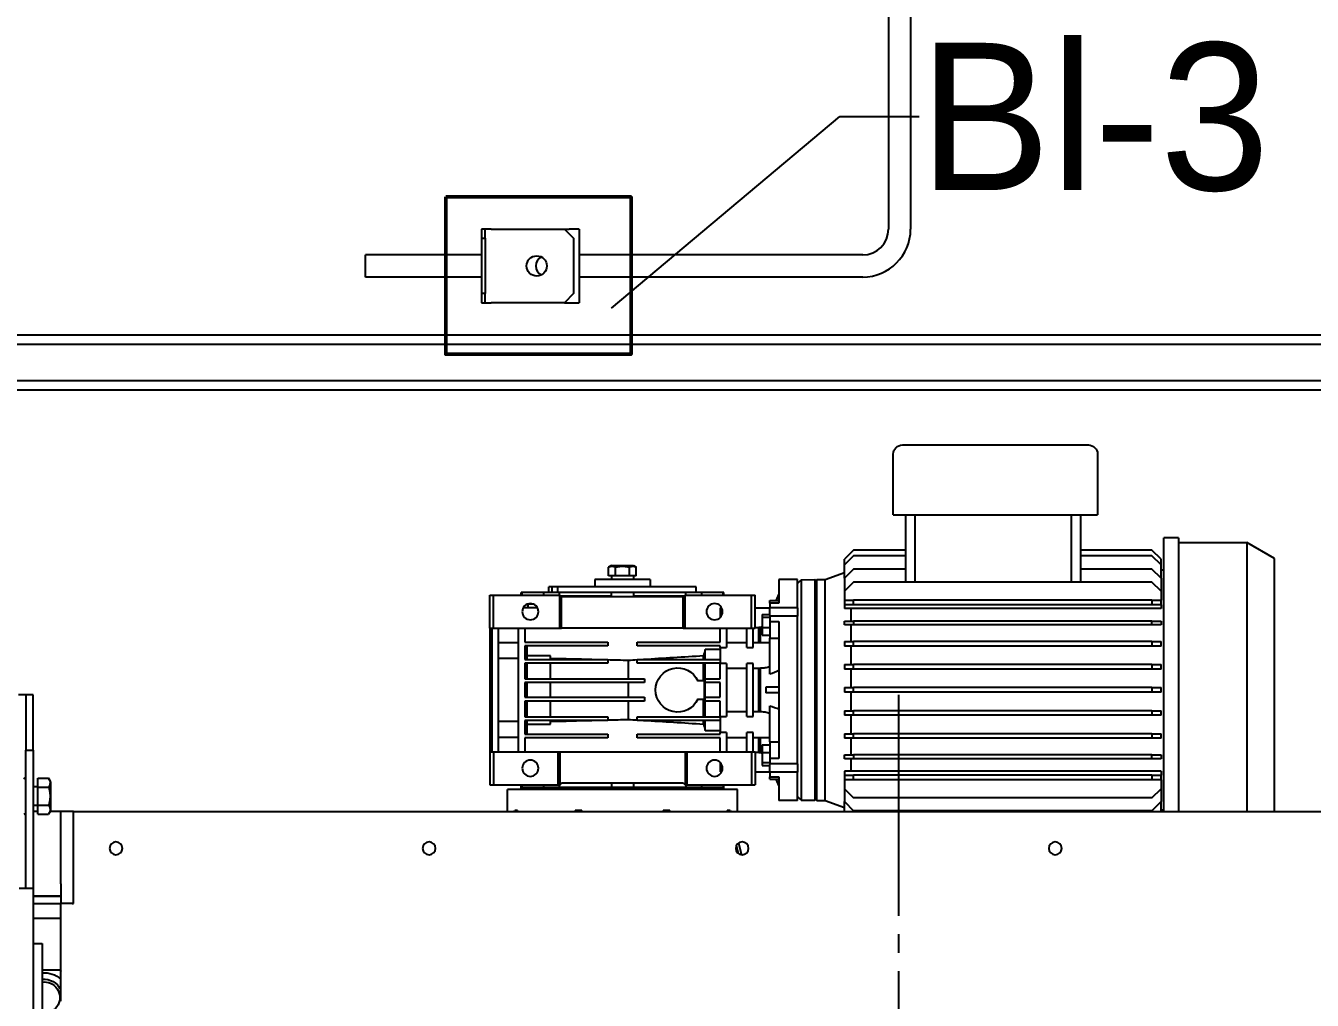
# Model space of a CAD drawing. Header units: millimetres. Extents: x -383313 to -161684, y -117025 to 99224.
# Drawn here: x -343063 to -342364, y -7495 to -6965 of the extents above; entities that cross this region are included whole.
import ezdxf
from ezdxf import colors
from ezdxf.entities.mleader import LeaderData, LeaderLine
from ezdxf.math import Vec2, Vec3

# ---------------------------------------------------------------- set-up
doc = ezdxf.new("R2010")
doc.units = ezdxf.units.MM
doc.header["$MEASUREMENT"] = 0
doc.linetypes.add('DASHED', pattern=[0.75, 0.5, -0.25])
doc.linetypes.add('ESKD_shtrihpunktir', pattern=[18, 15, -1, 1, -1])
for name, color, linetype in [('PV-55E8', 7, 'Continuous'), ('PV-6C3', 7, 'Continuous'), ('Ограждения', 20, 'Continuous'), ('Робот', 30, 'Continuous')]:
    doc.layers.add(name, color=color, linetype=linetype)

# ---------------------------------------------------------------- blocks, each defined once
blk = doc.blocks.new('*U121')
at = {"layer": 'Ограждения'}
for points in [[(1149.33, -15), (105, -15), (105, 15), (1149.33, 15)], [(1144.33, -10), (110, -10), (110, 10), (1144.33, 10)]]:
    blk.add_lwpolyline(points, close=True, dxfattribs=at)
blk = doc.blocks.new('*U123')
at = {"color": 1, "linetype": 'ESKD_shtrihpunktir', "ltscale": 10}
blk.add_line((-734.5, 563.27), (-734.5, -636.73), dxfattribs=at)
at = {"layer": 'PV-55E8', "color": 3}
for p, q in [((-1204.5, -531.73), (-1204.5, 458.27)), ((-1199.5, -501.73), (-1199.5, -406.73)), ((-1189.5, -470.38), (-1189.5, -523.38)), ((-1204.5, -501.73), (-1199.5, -501.73)), ((-1189.5, -515.38), (-1204.5, -515.38)), ((-1204.5, -523.38), (-1189.5, -523.38)), ((-1183.2, -523.38), (-1189.5, -523.38)), ((-1189.5, -534.08), (-1189.5, -523.38)), ((-1183.2, -523.38), (-1182.5, -523.38)), ((-1182.5, -523.38), (-1182.5, -573.38)), ((-1189.5, -527.38), (-1204.5, -527.38)), ((-1204.5, -527.38), (-1189.5, -527.38)), ((-1212, -531.73), (-1204.5, -531.73)), ((-1208.5, -531.73), (-1208.5, -606.73)), ((-1204.5, -606.73), (-1204.5, -531.73)), ((-1189.5, -534.08), (-1189.5, -573.38)), ((-822.69, -554.81), (-821.63, -550.6)), ((-821.52, -556.23), (-819.92, -549.9)), ((-1208.5, -572.73), (-1209.5, -571.73)), ((-1202, -571.92), (-1202, -576.82)), ((-1202, -571.92), (-1196.05, -571.92)), ((-1195, -573.73), (-1196.05, -571.92)), ((-1202, -573.38), (-1204.5, -573.38)), ((-1202, -576.73), (-1204.5, -576.73)), ((-1202, -576.82), (-1202, -586.64)), ((-1202, -576.82), (-1196.05, -576.82)), ((-1189.5, -573.38), (-1195.2, -573.38)), ((-1195, -589.73), (-1195, -573.73)), ((-1182.5, -573.38), (-1189.5, -573.38)), ((-1182.5, -573.38), (-286.5, -573.38)), ((-947, -573.38), (-947, -585.38)), ((-943.14, -573.38), (-942.98, -574.02)), ((-941.61, -573.38), (-941.45, -574.02)), ((-941.45, -574.02), (-941.45, -573.38)), ((-910.25, -574.02), (-910.32, -573.38)), ((-906.56, -574.02), (-906.63, -573.38)), ((-906.56, -573.38), (-906.56, -574.02)), ((-862.44, -573.38), (-862.44, -574.02)), ((-862.44, -574.02), (-862.37, -573.38)), ((-858.75, -574.02), (-858.68, -573.38)), ((-827.55, -573.38), (-827.55, -574.02)), ((-827.55, -574.02), (-827.39, -573.38)), ((-826.02, -574.02), (-825.86, -573.38)), ((-822, -573.38), (-822, -585.38)), ((-799.5, -592.29), (-799.5, -579.38)), ((-789.5, -579.38), (-799.5, -579.38)), ((-789.5, -579.38), (-789.5, -594.72)), ((-787.5, -579.62), (-780, -579.49)), ((-787.5, -699.24), (-787.5, -579.62)), ((-779.5, -579.98), (-780, -579.49)), ((-780, -699.37), (-780, -579.49)), ((-779.5, -579.88), (-779, -579.38)), ((-779, -579.38), (-779, -699.38)), ((-779, -579.38), (-774.5, -579.38)), ((-774.5, -579.38), (-764, -575.56)), ((-774.5, -579.38), (-774.5, -639.38)), ((-764, -573.38), (-764, -578.76)), ((-764, -578.76), (-759, -573.76)), ((-764, -585.79), (-764, -578.76)), ((-597, -573.76), (-759, -573.76)), ((-597, -573.76), (-592, -578.76)), ((-592, -573.38), (-592, -578.76)), ((-592, -574.25), (-590.5, -574.25)), ((-592, -585.79), (-592, -578.76)), ((-590.5, -573.38), (-590.5, -639.38)), ((-582.5, -721.88), (-582.5, -573.38)), ((-545.5, -719.38), (-545.5, -573.38)), ((-530.5, -573.38), (-530.5, -710.72)), ((-1202, -586.73), (-1204.5, -586.73)), ((-1202, -586.64), (-1202, -591.55)), ((-1202, -586.64), (-1196.05, -586.64)), ((-822, -585.38), (-947, -585.38)), ((-939.5, -585.38), (-939.5, -586.38)), ((-939.17, -586.38), (-939.5, -586.38)), ((-939.5, -586.38), (-939.5, -587.88)), ((-939.17, -586.38), (-939.5, -586.38)), ((-939.17, -585.38), (-939.17, -586.38)), ((-927.4, -586.38), (-939.17, -586.38)), ((-939.17, -587.88), (-939.17, -586.38)), ((-927.4, -586.38), (-939.17, -586.38)), ((-927.4, -585.38), (-927.4, -586.38)), ((-927.4, -587.88), (-927.4, -586.38)), ((-918.91, -586.38), (-927.4, -586.38)), ((-918.91, -586.38), (-927.4, -586.38)), ((-918.91, -585.38), (-918.91, -586.38)), ((-890.5, -586.38), (-918.91, -586.38)), ((-918.91, -587.88), (-918.91, -586.38)), ((-890.5, -586.38), (-918.91, -586.38)), ((-890.5, -585.38), (-890.5, -586.38)), ((-890.5, -588.88), (-890.5, -586.38)), ((-878.5, -586.38), (-890.5, -586.38)), ((-878.5, -586.38), (-890.5, -586.38)), ((-878.5, -585.38), (-878.5, -586.38)), ((-850.09, -586.38), (-878.5, -586.38)), ((-878.5, -588.88), (-878.5, -586.38)), ((-850.09, -586.38), (-878.5, -586.38)), ((-850.09, -585.38), (-850.09, -586.38)), ((-850.09, -587.88), (-850.09, -586.38)), ((-841.6, -586.38), (-850.09, -586.38)), ((-841.6, -586.38), (-850.09, -586.38)), ((-841.6, -585.38), (-841.6, -586.38)), ((-829.83, -586.38), (-841.6, -586.38)), ((-841.6, -587.88), (-841.6, -586.38)), ((-829.83, -586.38), (-841.6, -586.38)), ((-829.83, -585.38), (-829.83, -586.38)), ((-829.83, -587.88), (-829.83, -586.38)), ((-829.5, -586.38), (-829.83, -586.38)), ((-829.5, -586.38), (-829.83, -586.38)), ((-829.5, -585.38), (-829.5, -586.38)), ((-829.5, -586.38), (-829.5, -587.88)), ((-779.5, -579.98), (-779.5, -579.88)), ((-779.5, -579.98), (-779.5, -698.88)), ((-764, -585.79), (-759, -580.79)), ((-764, -590.63), (-764, -585.79)), ((-597, -580.79), (-759, -580.79)), ((-597, -580.79), (-592, -585.79)), ((-592, -590.63), (-592, -585.79)), ((-1208.5, -590.73), (-1209.5, -591.73)), ((-1202, -591.55), (-1196.05, -591.55)), ((-1195, -589.73), (-1196.05, -591.55)), ((-956.5, -587.88), (-954.5, -587.88)), ((-956.5, -605.88), (-956.5, -587.88)), ((-954.5, -587.88), (-919.5, -587.88)), ((-954.5, -605.88), (-954.5, -587.88)), ((-919.5, -587.88), (-918.5, -587.88)), ((-919.5, -605.88), (-919.5, -587.88)), ((-918.5, -587.88), (-917.5, -588.88)), ((-918.5, -605.88), (-918.5, -587.88)), ((-917.5, -588.88), (-851.5, -588.88)), ((-851.5, -588.88), (-850.5, -587.88)), ((-850.5, -605.88), (-850.5, -587.88)), ((-850.5, -587.88), (-849.5, -587.88)), ((-849.5, -605.88), (-849.5, -587.88)), ((-849.5, -587.88), (-814.5, -587.88)), ((-814.5, -587.88), (-812.5, -587.88)), ((-814.5, -605.88), (-814.5, -587.88)), ((-812.5, -605.88), (-812.5, -587.88)), ((-804.5, -590.88), (-804.5, -592.29)), ((-804.5, -590.88), (-801.17, -590.88)), ((-804.5, -592.29), (-799.5, -592.29)), ((-804.5, -594.72), (-804.5, -592.29)), ((-801.22, -590.98), (-799.5, -587.12)), ((-801.22, -590.98), (-799.5, -590.98)), ((-764, -593.13), (-764, -590.63)), ((-764, -595.21), (-764, -593.13)), ((-597, -590.63), (-759, -590.63)), ((-759, -590.63), (-759, -593.13)), ((-597, -593.13), (-759, -593.13)), ((-597, -593.13), (-597, -590.63)), ((-592, -590.63), (-592, -593.13)), ((-592, -595.21), (-592, -593.13)), ((-831.5, -594.95), (-830.56, -594.95)), ((-831.5, -600.08), (-831.5, -594.95)), ((-812.5, -594.88), (-804.5, -594.88)), ((-808.65, -599.94), (-808.65, -598.45)), ((-808.65, -598.45), (-804.5, -598.45)), ((-808.65, -605.52), (-808.65, -599.94)), ((-808.65, -599.94), (-804.5, -599.94)), ((-789.5, -594.72), (-804.5, -594.72)), ((-804.5, -594.72), (-804.5, -598.97)), ((-804.5, -599.31), (-804.5, -598.97)), ((-789.5, -599.31), (-804.5, -599.31)), ((-804.5, -602.19), (-804.5, -599.31)), ((-789.5, -596.23), (-789.5, -594.72)), ((-789.5, -599.31), (-789.5, -596.23)), ((-789.5, -599.31), (-789.5, -679.44)), ((-592, -595.21), (-764, -595.21)), ((-760.4, -601.98), (-760.4, -595.21)), ((-1208.5, -636.73), (-1208.5, -606.73)), ((-1208.5, -606.73), (-1204.5, -606.73)), ((-1204.5, -606.73), (-1204.5, -636.73)), ((-956.5, -608.69), (-956.5, -605.88)), ((-956.5, -605.88), (-955.5, -605.88)), ((-955.5, -605.88), (-954.5, -605.88)), ((-955.5, -672.88), (-955.5, -605.88)), ((-954.5, -605.88), (-919.5, -605.88)), ((-952, -672.88), (-952, -605.88)), ((-941, -605.88), (-941, -672.88)), ((-937.5, -613.38), (-937.5, -605.88)), ((-919.5, -605.88), (-918.5, -605.88)), ((-918.5, -605.88), (-850.5, -605.88)), ((-850.5, -605.88), (-849.5, -605.88)), ((-849.5, -605.88), (-814.5, -605.88)), ((-831.5, -605.88), (-831.5, -613.38)), ((-828, -616.33), (-828, -605.88)), ((-817, -605.88), (-817, -616.33)), ((-814.5, -605.88), (-813.5, -605.88)), ((-813.5, -605.88), (-813.5, -616.33)), ((-813.5, -605.88), (-812.5, -605.88)), ((-810.5, -605.41), (-812.5, -605.41)), ((-810.5, -605.41), (-810.5, -613.63)), ((-810.5, -605.52), (-809.5, -605.52)), ((-809.5, -605.52), (-809.5, -613.63)), ((-808.65, -609.6), (-808.65, -605.52)), ((-808.65, -605.52), (-804.5, -605.52)), ((-799.5, -602.19), (-804.5, -602.19)), ((-804.5, -611.18), (-804.5, -602.19)), ((-799.5, -676.56), (-799.5, -602.19)), ((-759, -601.98), (-764, -601.98)), ((-764, -601.98), (-764, -604.09)), ((-764, -604.09), (-759, -604.09)), ((-760.4, -613.13), (-760.4, -604.09)), ((-759, -604.09), (-759, -601.98)), ((-597, -601.98), (-759, -601.98)), ((-597, -604.09), (-759, -604.09)), ((-592, -601.98), (-597, -601.98)), ((-597, -601.98), (-597, -604.09)), ((-597, -604.09), (-592, -604.09)), ((-592, -604.09), (-592, -601.98)), ((-956.5, -622.33), (-956.5, -608.69)), ((-955.5, -608.69), (-956.5, -608.69)), ((-941, -613.53), (-952, -613.53)), ((-892.5, -613.38), (-937.5, -613.38)), ((-892.5, -615.38), (-892.5, -613.38)), ((-831.5, -613.38), (-876.5, -613.38)), ((-876.5, -613.38), (-876.5, -615.38)), ((-828, -613.63), (-817, -613.63)), ((-813.5, -613.63), (-804.5, -613.63)), ((-808.65, -609.6), (-804.5, -609.6)), ((-804.5, -611.18), (-799.5, -611.18)), ((-804.5, -611.18), (-804.5, -630.75)), ((-764, -615.63), (-764, -613.13)), ((-597, -613.13), (-759, -613.13)), ((-759, -613.13), (-759, -615.63)), ((-597, -615.63), (-597, -613.13)), ((-592, -613.13), (-592, -615.63)), ((-937.5, -615.38), (-892.5, -615.38)), ((-937.5, -622.88), (-937.5, -615.38)), ((-936.5, -622.33), (-936.5, -615.38)), ((-936.5, -620.89), (-923.5, -620.89)), ((-923.5, -620.89), (-923.5, -622.88)), ((-876.5, -615.38), (-831.5, -615.38)), ((-840.46, -620.89), (-840.46, -622.88)), ((-839.5, -617.34), (-839.5, -622.88)), ((-839.5, -617.34), (-831.5, -617.34)), ((-831.5, -615.38), (-831.5, -616.33)), ((-831.5, -624.93), (-831.5, -616.33)), ((-828, -616.33), (-831.5, -616.33)), ((-813.5, -616.33), (-817, -616.33)), ((-760.4, -625.63), (-760.4, -615.63)), ((-597, -615.63), (-759, -615.63)), ((-955.5, -622.33), (-956.5, -622.33)), ((-956.5, -656.42), (-956.5, -622.33)), ((-941, -622.33), (-952, -622.33)), ((-936.5, -622.33), (-937.5, -622.33)), ((-892.5, -622.88), (-937.5, -622.88)), ((-937.5, -624.88), (-892.5, -624.88)), ((-937.5, -633.38), (-937.5, -624.88)), ((-936.5, -622.88), (-936.5, -622.33)), ((-936.5, -633.38), (-936.5, -624.88)), ((-923.5, -624.88), (-923.5, -633.38)), ((-892.5, -624.88), (-892.5, -622.88)), ((-881.25, -623.38), (-881.25, -633.38)), ((-876.5, -622.88), (-876.5, -624.88)), ((-831.5, -622.88), (-876.5, -622.88)), ((-876.5, -624.88), (-831.5, -624.88)), ((-840.46, -624.88), (-840.46, -634.38)), ((-839.5, -624.88), (-839.5, -633.38)), ((-831.5, -624.93), (-831.5, -633.38)), ((-831.5, -624.93), (-828, -624.93)), ((-828, -653.83), (-828, -624.93)), ((-828, -627.63), (-817, -627.63)), ((-817, -624.93), (-817, -653.83)), ((-817, -624.93), (-813.5, -624.93)), ((-813.5, -624.93), (-813.5, -653.83)), ((-813.5, -627.63), (-809.27, -627.63)), ((-810.5, -627.63), (-810.5, -651.13)), ((-809.5, -627.63), (-809.5, -651.13)), ((-764, -628.13), (-764, -625.63)), ((-760.4, -638.13), (-760.4, -628.13)), ((-759, -625.63), (-759, -628.13)), ((-597, -625.63), (-759, -625.63)), ((-597, -628.13), (-759, -628.13)), ((-597, -628.13), (-597, -625.63)), ((-592, -625.63), (-592, -628.13)), ((-872.5, -633.38), (-937.5, -633.38)), ((-937.5, -635.38), (-872.5, -635.38)), ((-937.5, -643.38), (-937.5, -635.38)), ((-936.5, -643.38), (-936.5, -635.38)), ((-923.5, -635.38), (-923.5, -643.38)), ((-881.25, -635.38), (-881.25, -643.38)), ((-872.5, -635.38), (-872.5, -633.38)), ((-843.59, -634.38), (-839.91, -634.38)), ((-839.5, -633.38), (-839.5, -635.38)), ((-831.5, -633.38), (-839.5, -633.38)), ((-839.5, -635.38), (-839.5, -643.38)), ((-839.5, -635.38), (-831.5, -635.38)), ((-831.5, -635.38), (-831.5, -643.38)), ((-1208.5, -636.73), (-1212.5, -636.73)), ((-1204.5, -636.73), (-1208.5, -636.73)), ((-799.5, -637.88), (-806.59, -637.88)), ((-799.5, -640.88), (-806.59, -640.88)), ((-774.5, -639.38), (-774.5, -699.38)), ((-764, -640.63), (-764, -638.13)), ((-760.4, -650.63), (-760.4, -640.63)), ((-759, -638.13), (-759, -640.63)), ((-597, -638.13), (-759, -638.13)), ((-597, -640.63), (-759, -640.63)), ((-597, -640.63), (-597, -638.13)), ((-592, -638.13), (-592, -640.63)), ((-590.5, -639.38), (-590.5, -721.88)), ((-872.5, -643.38), (-937.5, -643.38)), ((-937.5, -645.38), (-872.5, -645.38)), ((-937.5, -653.88), (-937.5, -645.38)), ((-936.5, -653.88), (-936.5, -645.38)), ((-923.5, -645.38), (-923.5, -653.88)), ((-881.25, -645.38), (-881.25, -655.37)), ((-872.5, -645.38), (-872.5, -643.38)), ((-839.91, -644.38), (-843.59, -644.38)), ((-840.46, -644.38), (-840.46, -653.88)), ((-839.5, -643.38), (-839.5, -645.38)), ((-831.5, -643.38), (-839.5, -643.38)), ((-839.5, -645.38), (-839.5, -653.88)), ((-839.5, -645.38), (-831.5, -645.38)), ((-831.5, -645.38), (-831.5, -653.83)), ((-804.5, -648), (-804.5, -667.58)), ((-955.5, -656.42), (-956.5, -656.42)), ((-956.5, -670.07), (-956.5, -656.42)), ((-941, -656.42), (-952, -656.42)), ((-892.5, -653.88), (-937.5, -653.88)), ((-937.5, -663.38), (-937.5, -655.88)), ((-937.5, -655.88), (-892.5, -655.88)), ((-936.5, -656.42), (-937.5, -656.42)), ((-936.5, -656.42), (-936.5, -655.88)), ((-936.5, -663.38), (-936.5, -656.42)), ((-923.5, -655.88), (-923.5, -657.87)), ((-892.5, -655.88), (-892.5, -653.88)), ((-831.5, -653.88), (-876.5, -653.88)), ((-876.5, -653.88), (-876.5, -655.88)), ((-876.5, -655.88), (-831.5, -655.88)), ((-840.46, -655.88), (-840.46, -657.87)), ((-839.5, -655.88), (-839.5, -661.42)), ((-828, -653.83), (-831.5, -653.83)), ((-831.5, -662.43), (-831.5, -653.83)), ((-828, -651.13), (-817, -651.13)), ((-813.5, -653.83), (-817, -653.83)), ((-813.5, -651.13), (-809.27, -651.13)), ((-764, -653.13), (-764, -650.63)), ((-760.4, -663.13), (-760.4, -653.13)), ((-759, -650.63), (-759, -653.13)), ((-597, -650.63), (-759, -650.63)), ((-597, -653.13), (-759, -653.13)), ((-597, -653.13), (-597, -650.63)), ((-592, -650.63), (-592, -653.13)), ((-892.5, -663.38), (-937.5, -663.38)), ((-923.5, -657.87), (-936.5, -657.87)), ((-892.5, -665.38), (-892.5, -663.38)), ((-831.5, -663.38), (-876.5, -663.38)), ((-876.5, -663.38), (-876.5, -665.38)), ((-831.5, -661.42), (-839.5, -661.42)), ((-831.5, -662.43), (-831.5, -663.38)), ((-831.5, -662.43), (-828, -662.43)), ((-828, -672.88), (-828, -662.43)), ((-817, -662.43), (-817, -672.88)), ((-817, -662.43), (-813.5, -662.43)), ((-813.5, -662.43), (-813.5, -672.88)), ((-764, -665.63), (-764, -663.13)), ((-759, -663.13), (-759, -665.63)), ((-597, -663.13), (-759, -663.13)), ((-597, -665.63), (-597, -663.13)), ((-592, -663.13), (-592, -665.63)), ((-956.5, -672.88), (-956.5, -670.07)), ((-955.5, -670.07), (-956.5, -670.07)), ((-952, -665.22), (-941, -665.22)), ((-937.5, -672.88), (-937.5, -665.38)), ((-937.5, -665.38), (-892.5, -665.38)), ((-876.5, -665.38), (-831.5, -665.38)), ((-831.5, -665.38), (-831.5, -672.88)), ((-828, -665.13), (-817, -665.13)), ((-813.5, -665.13), (-804.5, -665.13)), ((-810.5, -665.13), (-810.5, -673.34)), ((-809.5, -665.13), (-809.5, -673.23)), ((-808.65, -673.24), (-808.65, -669.16)), ((-808.65, -669.16), (-804.5, -669.16)), ((-804.5, -676.56), (-804.5, -667.58)), ((-804.5, -667.58), (-799.5, -667.58)), ((-760.4, -674.67), (-760.4, -665.63)), ((-597, -665.63), (-759, -665.63)), ((-956.5, -672.88), (-955.5, -672.88)), ((-956.5, -672.88), (-956.5, -690.88)), ((-955.5, -672.88), (-954.5, -672.88)), ((-954.5, -672.88), (-918.5, -672.88)), ((-954.5, -672.88), (-954.5, -690.88)), ((-918.5, -672.88), (-917.5, -672.88)), ((-918.5, -672.88), (-918.5, -690.88)), ((-851.5, -672.88), (-917.5, -672.88)), ((-917.5, -672.88), (-917.5, -689.88)), ((-851.5, -672.88), (-850.5, -672.88)), ((-851.5, -672.88), (-851.5, -689.88)), ((-850.5, -672.88), (-850.5, -690.88)), ((-850.5, -672.88), (-814.5, -672.88)), ((-814.5, -672.88), (-813.5, -672.88)), ((-814.5, -672.88), (-814.5, -690.88)), ((-813.5, -672.88), (-812.5, -672.88)), ((-812.5, -672.88), (-812.5, -690.88)), ((-812.5, -673.34), (-810.5, -673.34)), ((-809.5, -673.23), (-810.5, -673.23)), ((-808.65, -678.82), (-808.65, -673.24)), ((-808.65, -673.24), (-804.5, -673.24)), ((-804.5, -679.44), (-804.5, -676.56)), ((-804.5, -676.56), (-799.5, -676.56)), ((-759, -674.67), (-764, -674.67)), ((-764, -674.67), (-764, -676.77)), ((-764, -676.77), (-759, -676.77)), ((-760.4, -683.54), (-760.4, -676.77)), ((-759, -676.77), (-759, -674.67)), ((-597, -674.67), (-759, -674.67)), ((-597, -676.77), (-759, -676.77)), ((-592, -674.67), (-597, -674.67)), ((-597, -674.67), (-597, -676.77)), ((-597, -676.77), (-592, -676.77)), ((-592, -676.77), (-592, -674.67)), ((-930.59, -683.88), (-938.41, -683.88)), ((-935.79, -685.88), (-935.79, -683.88)), ((-831.5, -683.88), (-831.5, -678.67)), ((-831.5, -683.88), (-830.59, -683.88)), ((-812.5, -683.88), (-804.5, -683.88)), ((-808.65, -680.31), (-808.65, -678.82)), ((-808.65, -678.82), (-804.5, -678.82)), ((-808.65, -680.31), (-804.5, -680.31)), ((-789.5, -679.44), (-804.5, -679.44)), ((-804.5, -679.79), (-804.5, -679.44)), ((-804.5, -679.79), (-804.5, -684.04)), ((-804.5, -686.46), (-804.5, -684.04)), ((-789.5, -684.04), (-804.5, -684.04)), ((-789.5, -682.52), (-789.5, -679.44)), ((-789.5, -684.04), (-789.5, -682.52)), ((-789.5, -684.04), (-789.5, -699.38)), ((-592, -683.54), (-764, -683.54)), ((-764, -685.63), (-764, -683.54)), ((-592, -685.63), (-592, -683.54)), ((-956.5, -690.88), (-954.5, -690.88)), ((-954.5, -690.88), (-918.5, -690.88)), ((-939.5, -690.88), (-939.5, -692.38)), ((-939.21, -692.38), (-939.21, -690.88)), ((-932.69, -685.88), (-935.79, -685.88)), ((-927.15, -690.88), (-927.15, -692.38)), ((-918.91, -692.38), (-918.91, -690.88)), ((-917.5, -689.88), (-918.5, -690.88)), ((-890.5, -690.38), (-918, -690.38)), ((-851.5, -689.88), (-917.5, -689.88)), ((-890.5, -690.38), (-890.5, -692.38)), ((-878.5, -692.38), (-878.5, -690.38)), ((-851, -690.38), (-878.5, -690.38)), ((-850.5, -690.88), (-851.5, -689.88)), ((-850.5, -690.88), (-814.5, -690.88)), ((-850.09, -690.88), (-850.09, -692.38)), ((-841.6, -692.38), (-841.6, -690.88)), ((-829.83, -690.88), (-829.83, -692.38)), ((-829.5, -690.88), (-829.5, -692.38)), ((-814.5, -690.88), (-812.5, -690.88)), ((-804.5, -686.46), (-804.5, -687.88)), ((-799.5, -686.46), (-804.5, -686.46)), ((-804.5, -687.88), (-801.17, -687.88)), ((-799.5, -687.77), (-801.22, -687.77)), ((-799.5, -691.63), (-801.22, -687.77)), ((-799.5, -699.38), (-799.5, -686.46)), ((-764, -688.13), (-764, -685.63)), ((-764, -692.97), (-764, -688.13)), ((-759, -685.63), (-759, -688.13)), ((-597, -685.63), (-759, -685.63)), ((-597, -688.13), (-759, -688.13)), ((-597, -688.13), (-597, -685.63)), ((-592, -685.63), (-592, -688.13)), ((-592, -692.97), (-592, -688.13)), ((-939.21, -692.38), (-939.5, -692.38)), ((-927.15, -692.38), (-939.21, -692.38)), ((-918.91, -692.38), (-927.15, -692.38)), ((-924.5, -692.38), (-924.5, -695.38)), ((-922.86, -695.38), (-924.5, -695.38)), ((-922.86, -695.38), (-922.86, -692.38)), ((-919.65, -695.38), (-922.86, -695.38)), ((-919.65, -692.38), (-919.65, -695.38)), ((-844.5, -695.38), (-919.65, -695.38)), ((-890.5, -692.38), (-918.91, -692.38)), ((-899.5, -699.38), (-899.5, -695.38)), ((-878.5, -692.38), (-890.5, -692.38)), ((-850.09, -692.38), (-878.5, -692.38)), ((-869.5, -699.38), (-869.5, -695.38)), ((-841.6, -692.38), (-850.09, -692.38)), ((-844.5, -692.38), (-844.5, -695.38)), ((-829.83, -692.38), (-841.6, -692.38)), ((-829.5, -692.38), (-829.83, -692.38)), ((-789.5, -697.24), (-787.5, -699.24)), ((-759, -697.97), (-764, -692.97)), ((-764, -699.99), (-764, -692.97)), ((-597, -697.97), (-759, -697.97)), ((-730.7, -697.97), (-730.7, -734.38)), ((-725.7, -734.38), (-725.7, -697.97)), ((-640.7, -697.97), (-640.7, -734.38)), ((-635.7, -734.38), (-635.7, -697.97)), ((-592, -692.97), (-597, -697.97)), ((-592, -699.99), (-592, -692.97)), ((-869.5, -699.38), (-899.5, -699.38)), ((-888.25, -701.38), (-892.01, -701.38)), ((-892.01, -701.38), (-892.01, -706.01)), ((-890.5, -701.38), (-890.5, -699.38)), ((-880.75, -701.38), (-888.25, -701.38)), ((-888.25, -701.38), (-888.25, -706.01)), ((-876.99, -701.38), (-880.75, -701.38)), ((-880.75, -701.38), (-880.75, -706.01)), ((-878.5, -701.38), (-878.5, -699.38)), ((-876.99, -701.38), (-876.99, -706.01)), ((-789.5, -699.38), (-799.5, -699.38)), ((-787.5, -699.24), (-780, -699.37)), ((-779.5, -698.88), (-780, -699.37)), ((-779.5, -698.88), (-779, -699.38)), ((-779, -699.38), (-774.5, -699.38)), ((-774.5, -699.38), (-764, -703.2)), ((-764, -699.99), (-764, -707.24)), ((-759, -704.99), (-764, -699.99)), ((-730.7, -704.99), (-759, -704.99)), ((-597, -704.99), (-635.7, -704.99)), ((-592, -699.99), (-597, -704.99)), ((-592, -699.99), (-592, -707.24)), ((-592, -704.51), (-590.5, -704.51)), ((-890.5, -706.88), (-892.01, -706.01)), ((-890.5, -706.88), (-878.5, -706.88)), ((-878.5, -706.88), (-876.99, -706.01)), ((-759, -712.24), (-764, -707.24)), ((-764, -707.24), (-764, -710.33)), ((-759, -715.33), (-764, -710.33)), ((-730.7, -712.24), (-759, -712.24)), ((-597, -712.24), (-635.7, -712.24)), ((-592, -707.24), (-597, -712.24)), ((-592, -710.33), (-597, -715.33)), ((-592, -707.24), (-592, -710.33)), ((-530.5, -710.72), (-545.5, -719.38)), ((-730.7, -715.33), (-759, -715.33)), ((-597, -715.33), (-635.7, -715.33)), ((-582.5, -719.38), (-545.5, -719.38)), ((-582.5, -721.88), (-590.5, -721.88)), ((-737.5, -734.38), (-732.5, -734.38)), ((-737.5, -734.38), (-737.5, -767.38)), ((-732.5, -734.38), (-631.5, -734.38)), ((-631.5, -734.38), (-626.5, -734.38)), ((-626.5, -767.38), (-626.5, -734.38)), ((-732.5, -772.38), (-631.5, -772.38))]:
    blk.add_line(p, q, dxfattribs=at)
for centre, radius in [((-1159.5, -553.38), 3.5), ((-989.5, -553.38), 3.5), ((-819.5, -553.38), 3.5), ((-649.5, -553.38), 3.5), ((-934.5, -596.88), 4.39), ((-834.5, -596.88), 4.39), ((-934.5, -681.88), 4.39), ((-834.5, -681.88), 4.39)]:
    blk.add_circle(centre, radius, dxfattribs=at)
for centre, radius, start, end in [((-1198.5, -472.38), 8.5, 263.24367, 90), ((-1198.5, -472.38), 10, 264.26083, 334.15807), ((-1198.5, -472.38), 13.5, 265.75198, 311.81031), ((32373.9, -33684.33), 46857.23, 135.049021, 135.052482), ((-854.5, -639.38), 12, 24.62432, 335.37568), ((-732.5, -767.38), 5, 180, 270), ((-631.5, -767.38), 5, 270, 0)]:
    blk.add_arc(centre, radius, start, end, dxfattribs=at)
for centre, major_axis, ratio, start_param, end_param in [((-884.5, -802.2), (58.33, -228.22), 0.098407, 9.367628, 9.431639), ((-884.5, -802.2), (25.52, -228.2), 0.250002, 9.36482, 9.42883), ((-884.5, -802.2), (-25.52, -228.2), 0.250002, 3.13754, 3.201551), ((-884.5, -802.2), (-58.33, -228.22), 0.098407, 3.134731, 3.198742), ((-819.01, -639.38), (0, 26.63), 0.467015, 4.656029, 4.768749)]:
    blk.add_ellipse(centre, major_axis=major_axis, ratio=ratio, start_param=start_param, end_param=end_param, dxfattribs=at)
for points, weights in [([(-1199.5, -487.38), (-1195.01, -487.38), (-1189.84, -487.38)], [1.64054012076, 1.6570136356, 1.52444471331]), ([(-1189.84, -487.38), (-1189.67, -487.08), (-1189.5, -486.79)], [1.52444471331, 1.53257713429, 1.54014868012]), ([(-1196.05, -576.82), (-1194.63, -574.37), (-1196.05, -571.92)], [1.22364575665, 1.41294441399, 1.22364575665]), ([(-1196.05, -586.64), (-1194.63, -581.73), (-1196.05, -576.82)], [1.22364575665, 1.41294441399, 1.22364575665]), ([(-1196.05, -591.55), (-1194.63, -589.09), (-1196.05, -586.64)], [1.22364575665, 1.41294441399, 1.22364575665]), ([(-759, -590.63), (-761.6, -590.63), (-764, -590.63)], [1.02328082836, 1.01430373817, 1.00422522518]), ([(-764, -593.13), (-761.59, -593.13), (-759, -593.13)], [1.00411950514, 1.01396082953, 1.02273766495]), ([(-592, -590.63), (-594.4, -590.63), (-597, -590.63)], [1.00422522518, 1.01430373817, 1.02328082836]), ([(-597, -593.13), (-594.41, -593.13), (-592, -593.13)], [1.02273766495, 1.01396082953, 1.00411950514]), ([(-759, -613.13), (-761.58, -613.13), (-764, -613.13)], [1.02112193899, 1.01294359541, 1.00380758805]), ([(-592, -613.13), (-594.42, -613.13), (-597, -613.13)], [1.00380758805, 1.01294359541, 1.02112193899]), ([(-759, -625.63), (-761.58, -625.63), (-764, -625.63)], [1.02000771348, 1.01224450931, 1.00359464163]), ([(-764, -628.13), (-761.58, -628.13), (-759, -628.13)], [1.00356993548, 1.01216316384, 1.01987786067]), ([(-592, -625.63), (-594.42, -625.63), (-597, -625.63)], [1.00359464163, 1.01224450931, 1.02000771348]), ([(-597, -628.13), (-594.42, -628.13), (-592, -628.13)], [1.01987786067, 1.01216316384, 1.00356993549]), ([(-759, -638.13), (-761.58, -638.13), (-764, -638.13)], [1.01962389085, 1.01200414199, 1.00352168022]), ([(-764, -640.63), (-761.58, -640.63), (-759, -640.63)], [1.00352168022, 1.01200414199, 1.01962389085]), ([(-592, -638.13), (-594.42, -638.13), (-597, -638.13)], [1.00352168022, 1.012004142, 1.01962389087]), ([(-597, -640.63), (-594.42, -640.63), (-592, -640.63)], [1.01962389087, 1.012004142, 1.00352168022]), ([(-759, -650.63), (-761.58, -650.63), (-764, -650.63)], [1.01987786067, 1.01216316384, 1.00356993548]), ([(-764, -653.13), (-761.58, -653.13), (-759, -653.13)], [1.00359464163, 1.01224450931, 1.02000771348]), ([(-592, -650.63), (-594.42, -650.63), (-597, -650.63)], [1.00356993548, 1.01216316384, 1.01987786067]), ([(-597, -653.13), (-594.42, -653.13), (-592, -653.13)], [1.02000771348, 1.01224450931, 1.00359464163]), ([(-764, -665.63), (-761.58, -665.63), (-759, -665.63)], [1.00380758805, 1.01294359541, 1.02112193899]), ([(-597, -665.63), (-594.42, -665.63), (-592, -665.63)], [1.02112193899, 1.01294359541, 1.00380758805]), ([(-759, -685.63), (-761.59, -685.63), (-764, -685.63)], [1.02273766495, 1.01396082953, 1.00411950514]), ([(-764, -688.13), (-761.6, -688.13), (-759, -688.13)], [1.00422522518, 1.01430373817, 1.02328082836]), ([(-592, -685.63), (-594.41, -685.63), (-597, -685.63)], [1.00411950514, 1.01396082953, 1.02273766495]), ([(-597, -688.13), (-594.4, -688.13), (-592, -688.13)], [1.02328082836, 1.01430373817, 1.00422522518]), ([(-892.01, -706.01), (-890.13, -707.09), (-888.25, -706.01)], [1.2245094272, 1.41394169484, 1.2245094272]), ([(-888.25, -706.01), (-884.5, -707.09), (-880.75, -706.01)], [1.2245094272, 1.41394169484, 1.2245094272]), ([(-880.75, -706.01), (-878.87, -707.09), (-876.99, -706.01)], [1.2245094272, 1.41394169484, 1.2245094272])]:
    blk.add_rational_spline(points, weights, degree=2, dxfattribs=at)
for points in [[(-809.5, -605.52), (-809.22, -605.35), (-808.93, -605.17), (-808.65, -604.99)], [(-873.01, -622.88), (-862.16, -622.21), (-851.31, -621.55), (-840.46, -620.89)], [(-840.46, -620.89), (-840.14, -619.71), (-839.82, -618.52), (-839.5, -617.34)], [(-764, -615.63), (-762.34, -615.63), (-760.67, -615.63), (-759, -615.63)], [(-597, -615.63), (-595.33, -615.63), (-593.66, -615.63), (-592, -615.63)], [(-923.5, -622.31), (-916.05, -622.5), (-908.6, -622.69), (-901.16, -622.88)], [(-892.5, -623.1), (-888.75, -623.19), (-885, -623.29), (-881.25, -623.38)], [(-881.25, -623.38), (-879.67, -623.28), (-878.08, -623.19), (-876.5, -623.09)], [(-839.91, -634.38), (-840, -637.71), (-840, -641.05), (-839.91, -644.38)], [(-804.5, -630.75), (-802.81, -630.3), (-801.14, -629.67), (-799.5, -628.84)], [(-799.5, -649.91), (-801.14, -649.08), (-802.81, -648.46), (-804.5, -648)], [(-901.16, -655.88), (-908.6, -656.07), (-916.05, -656.25), (-923.5, -656.44)], [(-881.25, -655.37), (-885, -655.47), (-888.75, -655.56), (-892.5, -655.66)], [(-876.5, -655.66), (-878.08, -655.57), (-879.67, -655.47), (-881.25, -655.37)], [(-840.46, -657.87), (-851.31, -657.2), (-862.16, -656.54), (-873.01, -655.88)], [(-809.3, -651.13), (-809.36, -651.13), (-809.43, -651.13), (-809.5, -651.13)], [(-839.5, -661.42), (-839.82, -660.23), (-840.14, -659.05), (-840.46, -657.87)], [(-759, -663.13), (-760.67, -663.13), (-762.34, -663.13), (-764, -663.13)], [(-592, -663.13), (-593.66, -663.13), (-595.33, -663.13), (-597, -663.13)], [(-808.65, -673.77), (-808.93, -673.59), (-809.22, -673.41), (-809.5, -673.23)]]:
    blk.add_open_spline(points, degree=3, dxfattribs=at)
for points, knots in [([(-809.3, -627.63), (-808.54, -627.63), (-807.77, -627.57), (-806.17, -627.32), (-805.34, -627.13), (-804.5, -626.87)], [0.000247781, 0.000247781, 0.000247781, 0.000247781, 0.003026883, 0.003026883, 0.006053522, 0.006053522, 0.006053522, 0.006053522]), ([(-804.5, -651.88), (-805.34, -651.62), (-806.18, -651.43), (-807.77, -651.19), (-808.52, -651.13), (-809.27, -651.13)], [0.006189397, 0.006189397, 0.006189397, 0.006189397, 0.009215586, 0.009215586, 0.011960366, 0.011960366, 0.011960366, 0.011960366])]:
    blk.add_open_spline(points, degree=3, knots=knots, dxfattribs=at)
blk = doc.blocks.new('Робот ABB IRB660_3.15 (сверху)')
at = {"layer": 'Робот'}
blk.add_circle((0, 0), 3150, dxfattribs=at)
blk = doc.blocks.new('*U174')
at = {"layer": 'PV-6C3'}
for p, q in [((-1751.65, 2613.09), (-1745.65, 2613.09)), ((-1751.65, 2550.09), (-1751.65, 2613.09)), ((-1745.65, 2613.09), (-1739.65, 2613.09)), ((-1739.65, 2550.09), (-1739.65, 2613.09)), ((-1765.65, 2550.09), (-1765.65, 2548.09)), ((-1760.65, 2550.09), (-1765.65, 2550.09)), ((-1760.65, 2548.09), (-1760.65, 2550.09)), ((-1730.65, 2550.09), (-1760.65, 2550.09)), ((-1730.65, 2550.09), (-1730.65, 2548.09)), ((-1725.65, 2550.09), (-1730.65, 2550.09)), ((-1725.65, 2548.09), (-1725.65, 2550.09)), ((-1765.65, 2548.09), (-1765.65, 2544.79)), ((-1765.65, 2548.09), (-1760.65, 2548.09)), ((-1765.65, 2505.09), (-1765.65, 2544.79)), ((-1730.65, 2548.09), (-1760.65, 2548.09)), ((-1730.65, 2548.09), (-1725.65, 2548.09)), ((-1725.65, 2544.79), (-1725.65, 2548.09)), ((-1725.65, 2544.79), (-1725.65, 2505.09)), ((-1760.65, 2500.09), (-1765.65, 2505.09)), ((-1765.65, 2505.09), (-1765.65, 2502.39)), ((-1765.65, 2502.39), (-1765.65, 2497.09)), ((-1725.65, 2505.09), (-1730.65, 2500.09)), ((-1725.65, 2505.09), (-1725.65, 2502.39)), ((-1725.65, 2497.09), (-1725.65, 2502.39)), ((-1725.65, 2497.09), (-1765.65, 2497.09)), ((-1730.65, 2500.09), (-1760.65, 2500.09)), ((-1751.65, 2343.09), (-1751.65, 2497.09)), ((-1739.65, 2343.09), (-1739.65, 2497.09)), ((-1595.65, 2329.09), (-1725.65, 2329.09)), ((-1595.65, 2317.09), (-1725.65, 2317.09))]:
    blk.add_line(p, q, dxfattribs=at)
blk.add_circle((-1745.65, 2520.09), 5.5, dxfattribs=at)
for centre, radius, start, end in [((-1745.65, 2515.09), 5.5, 27.03569, 152.96431), ((-1725.65, 2343.09), 26, 180, 270), ((-1725.65, 2343.09), 14, 180, 270)]:
    blk.add_arc(centre, radius, start, end, dxfattribs=at)

msp = doc.modelspace()

# ---------------------------------------------------------------- linework, layer by layer
at = {"lineweight": 50, "ltscale": 100}
msp.add_lwpolyline([(-342834.93992, -7058.39983), (-342734.33669, -7058.39983), (-342734.33669, -7143.85303), (-342834.93992, -7143.85303)], close=True, dxfattribs=at)

# ---------------------------------------------------------------- block references
at = {"xscale": -1, "rotation": 180}
msp.add_blockref('*U123', (-341854.51332, -7965.47031), dxfattribs=at)
at = {"layer": 'PV-6C3', "rotation": 90}
msp.add_blockref('*U174', (-340265.46489, -5350.25953), dxfattribs=at)
at = {"layer": 'Робот', "rotation": 180}
msp.add_blockref('Робот ABB IRB660_3.15 (сверху)', (-344500.63713, -5731.42318), dxfattribs=at)
at = {"layer": 'Робот', "linetype": 'DASHED', "rotation": 180}
msp.add_blockref('*U121', (-342095.00605, -7148.31254), dxfattribs=at)

# ---------------------------------------------------------------- leaders
at = {"ltscale": 100}
ml = msp.add_multileader_mtext('Standard', dxfattribs=at)
ml.set_content('Bl-3', color=256)
ml.set_leader_properties()
ml.build(insert=Vec2(0, 0))
ml.multileader.update_dxf_attribs({"text_right_attachment_type": 6, "dogleg_length": 0.36, "arrow_head_size": 0.18})
ctx = ml.context
ctx.base_point, ctx.char_height, ctx.arrow_head_size, ctx.landing_gap_size, ctx.plane_origin = Vec3(-342577.96295, -7014.76197), 80, 0.18, 0.09, Vec3(-343550.73785, -7845.36097)
ctx.right_attachment = 6
notes = []
notes.append((ctx, [(0, (1, 1, 0), (-342621.00252, -7014.76197), (1, 0), 43.03956, [(0, [(-342745.0782, -7118.9913)], 0, [])])]))
ctx.mtext.insert, ctx.mtext.flow_direction = Vec3(-342577.87295, -6974.76197), 5
for ctx, leaders in notes:
    for number, flags, end, landing, length, lines in leaders:
        leader = LeaderData()
        leader.index, (leader.has_last_leader_line, leader.has_dogleg_vector, leader.attachment_direction) = number, flags
        leader.last_leader_point, leader.dogleg_vector, leader.dogleg_length = Vec3(end), Vec3(landing), length
        for number, points, colour, breaks in lines:
            line = LeaderLine()
            line.index, line.vertices, line.color, line.breaks = number, Vec3.list(points), colors.encode_raw_color(colour), breaks
            leader.lines.append(line)
        ctx.leaders.append(leader)

doc.saveas('drawing.dxf')
